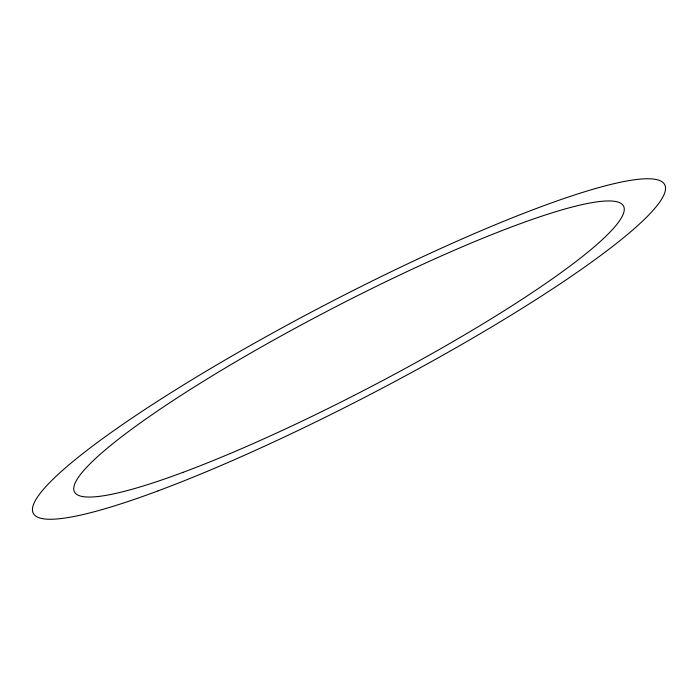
<?xml version="1.0" encoding="UTF-8"?>
<svg xmlns="http://www.w3.org/2000/svg" width="698" height="698" viewBox="0 0 698 698"><rect width="100%" height="100%" fill="white"/><g stroke="black" fill="none" stroke-linecap="round" stroke-linejoin="round"><path stroke-width="1.05" d="M158.045 490.877A355.893 50.143 -27.5 0 0 663.1 196.566A355.893 50.143 -27.5 0 0 225.855 359.557A355.893 50.143 -27.5 0 0 158.045 490.877M182.937 472.38A309.502 43.608 -27.5 0 0 622.154 216.441A309.502 43.608 -27.5 0 0 241.909 358.179A309.502 43.608 -27.5 0 0 182.937 472.38"/></g></svg>
